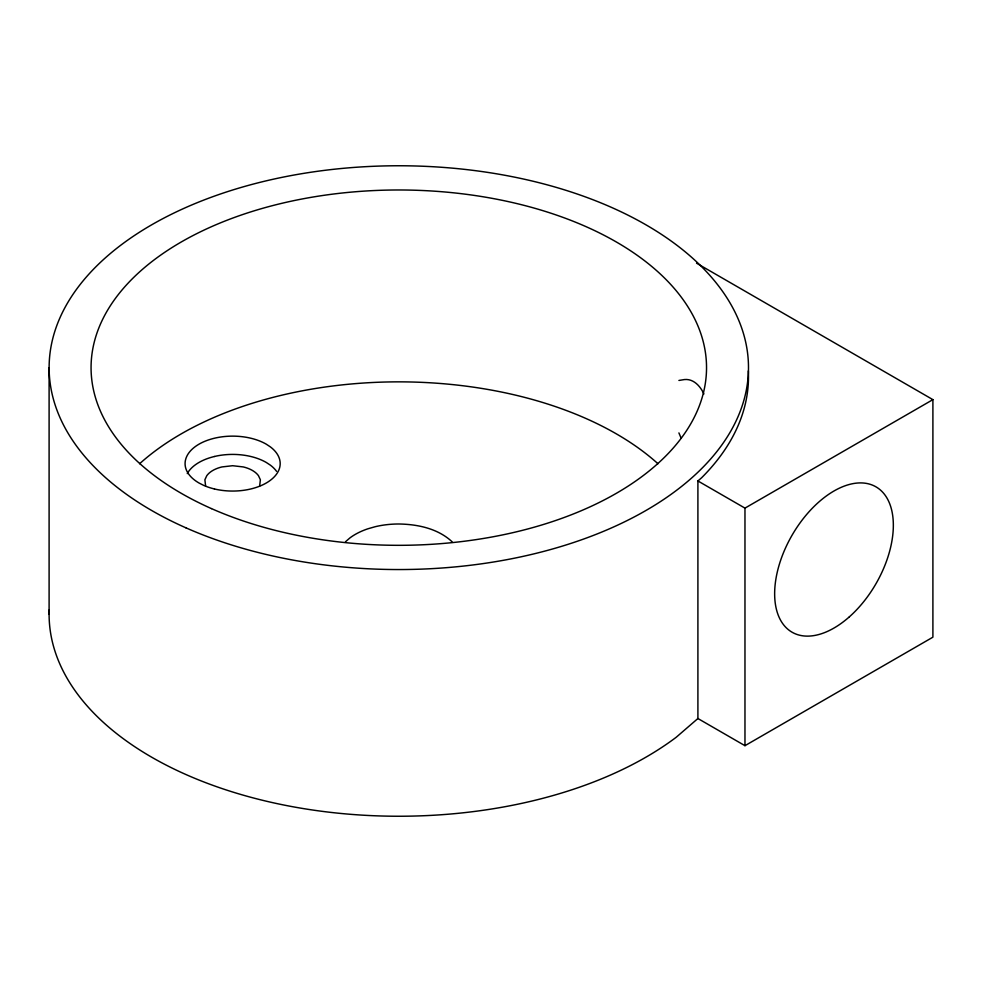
<?xml version="1.0" encoding="UTF-8"?>
<svg xmlns="http://www.w3.org/2000/svg" width="982" height="982" viewBox="0 0 982 982"><rect width="100%" height="100%" fill="white"/><g stroke="black" fill="none" stroke-linecap="round" stroke-linejoin="round"><path stroke-width="1.47" d="M259.653 486.041L260.365 479.756L258.475 475.681A28.061 16.203 0 0 0 243.327 466.941L232.624 465.714L221.92 466.941A28.061 16.203 0 0 0 206.785 475.681L204.894 479.756L205.606 486.041M345.492 541.757L349.96 537.89A61.522 35.512 0 0 1 368.017 528.758L375.247 526.696A61.424 35.462 0 0 1 398.79 523.995C417.669 524.278 437.898 528.512 452.088 541.757M49.186 609.945A349.69 201.899 0 0 0 282.791 804.81A349.69 201.899 0 0 0 676.23 737.249L697.907 718.517L697.907 480.959L701.639 477.743A349.69 201.887 0 0 0 748.333 370.926M697.907 480.959L744.97 508.124L932.9 399.637L932.9 637.183L744.97 745.682L697.907 718.517M678.906 380.451L684.417 379.555C693.623 378.573 700.436 386.343 703.898 393.966M696.533 263.164L932.9 399.637M678.906 432.902L681.005 437.886M744.97 508.124L744.97 745.682M49.1 367.649L49.1 614.351M214.432 456.495A47.566 27.459 0 0 1 266.257 462.448L270.357 465.149A47.566 27.459 0 0 1 276.58 471.36M187.267 473.606A47.504 27.422 0 0 1 214.407 456.507M214.432 488.975A47.566 27.459 0 0 0 270.357 480.308A47.566 27.459 0 0 0 270.357 446.884L266.257 444.171A47.566 27.459 0 0 0 198.99 444.183A47.529 27.435 0 0 0 186.703 456.52A47.566 27.459 0 0 0 186.678 470.697A47.529 27.435 0 0 0 199.015 483.009L203.679 485.378A47.529 27.435 0 0 0 214.432 488.962M139.616 463.737A307.734 177.668 0 0 1 657.977 463.737M849.356 616.843A83.924 48.462 -60 0 0 875.956 486.839A83.924 48.462 -60 0 0 776.664 574.887A83.924 48.462 -60 0 0 849.356 616.843M211.461 508.602A307.734 177.668 0 0 0 703.898 390.848A307.734 177.668 0 0 0 281.024 203.507A307.734 177.668 0 0 0 211.461 508.602M185.917 527.825A349.69 201.899 0 0 0 745.498 394.003A349.69 201.899 0 0 0 264.968 181.13A349.69 201.899 0 0 0 185.917 527.825"/></g></svg>
